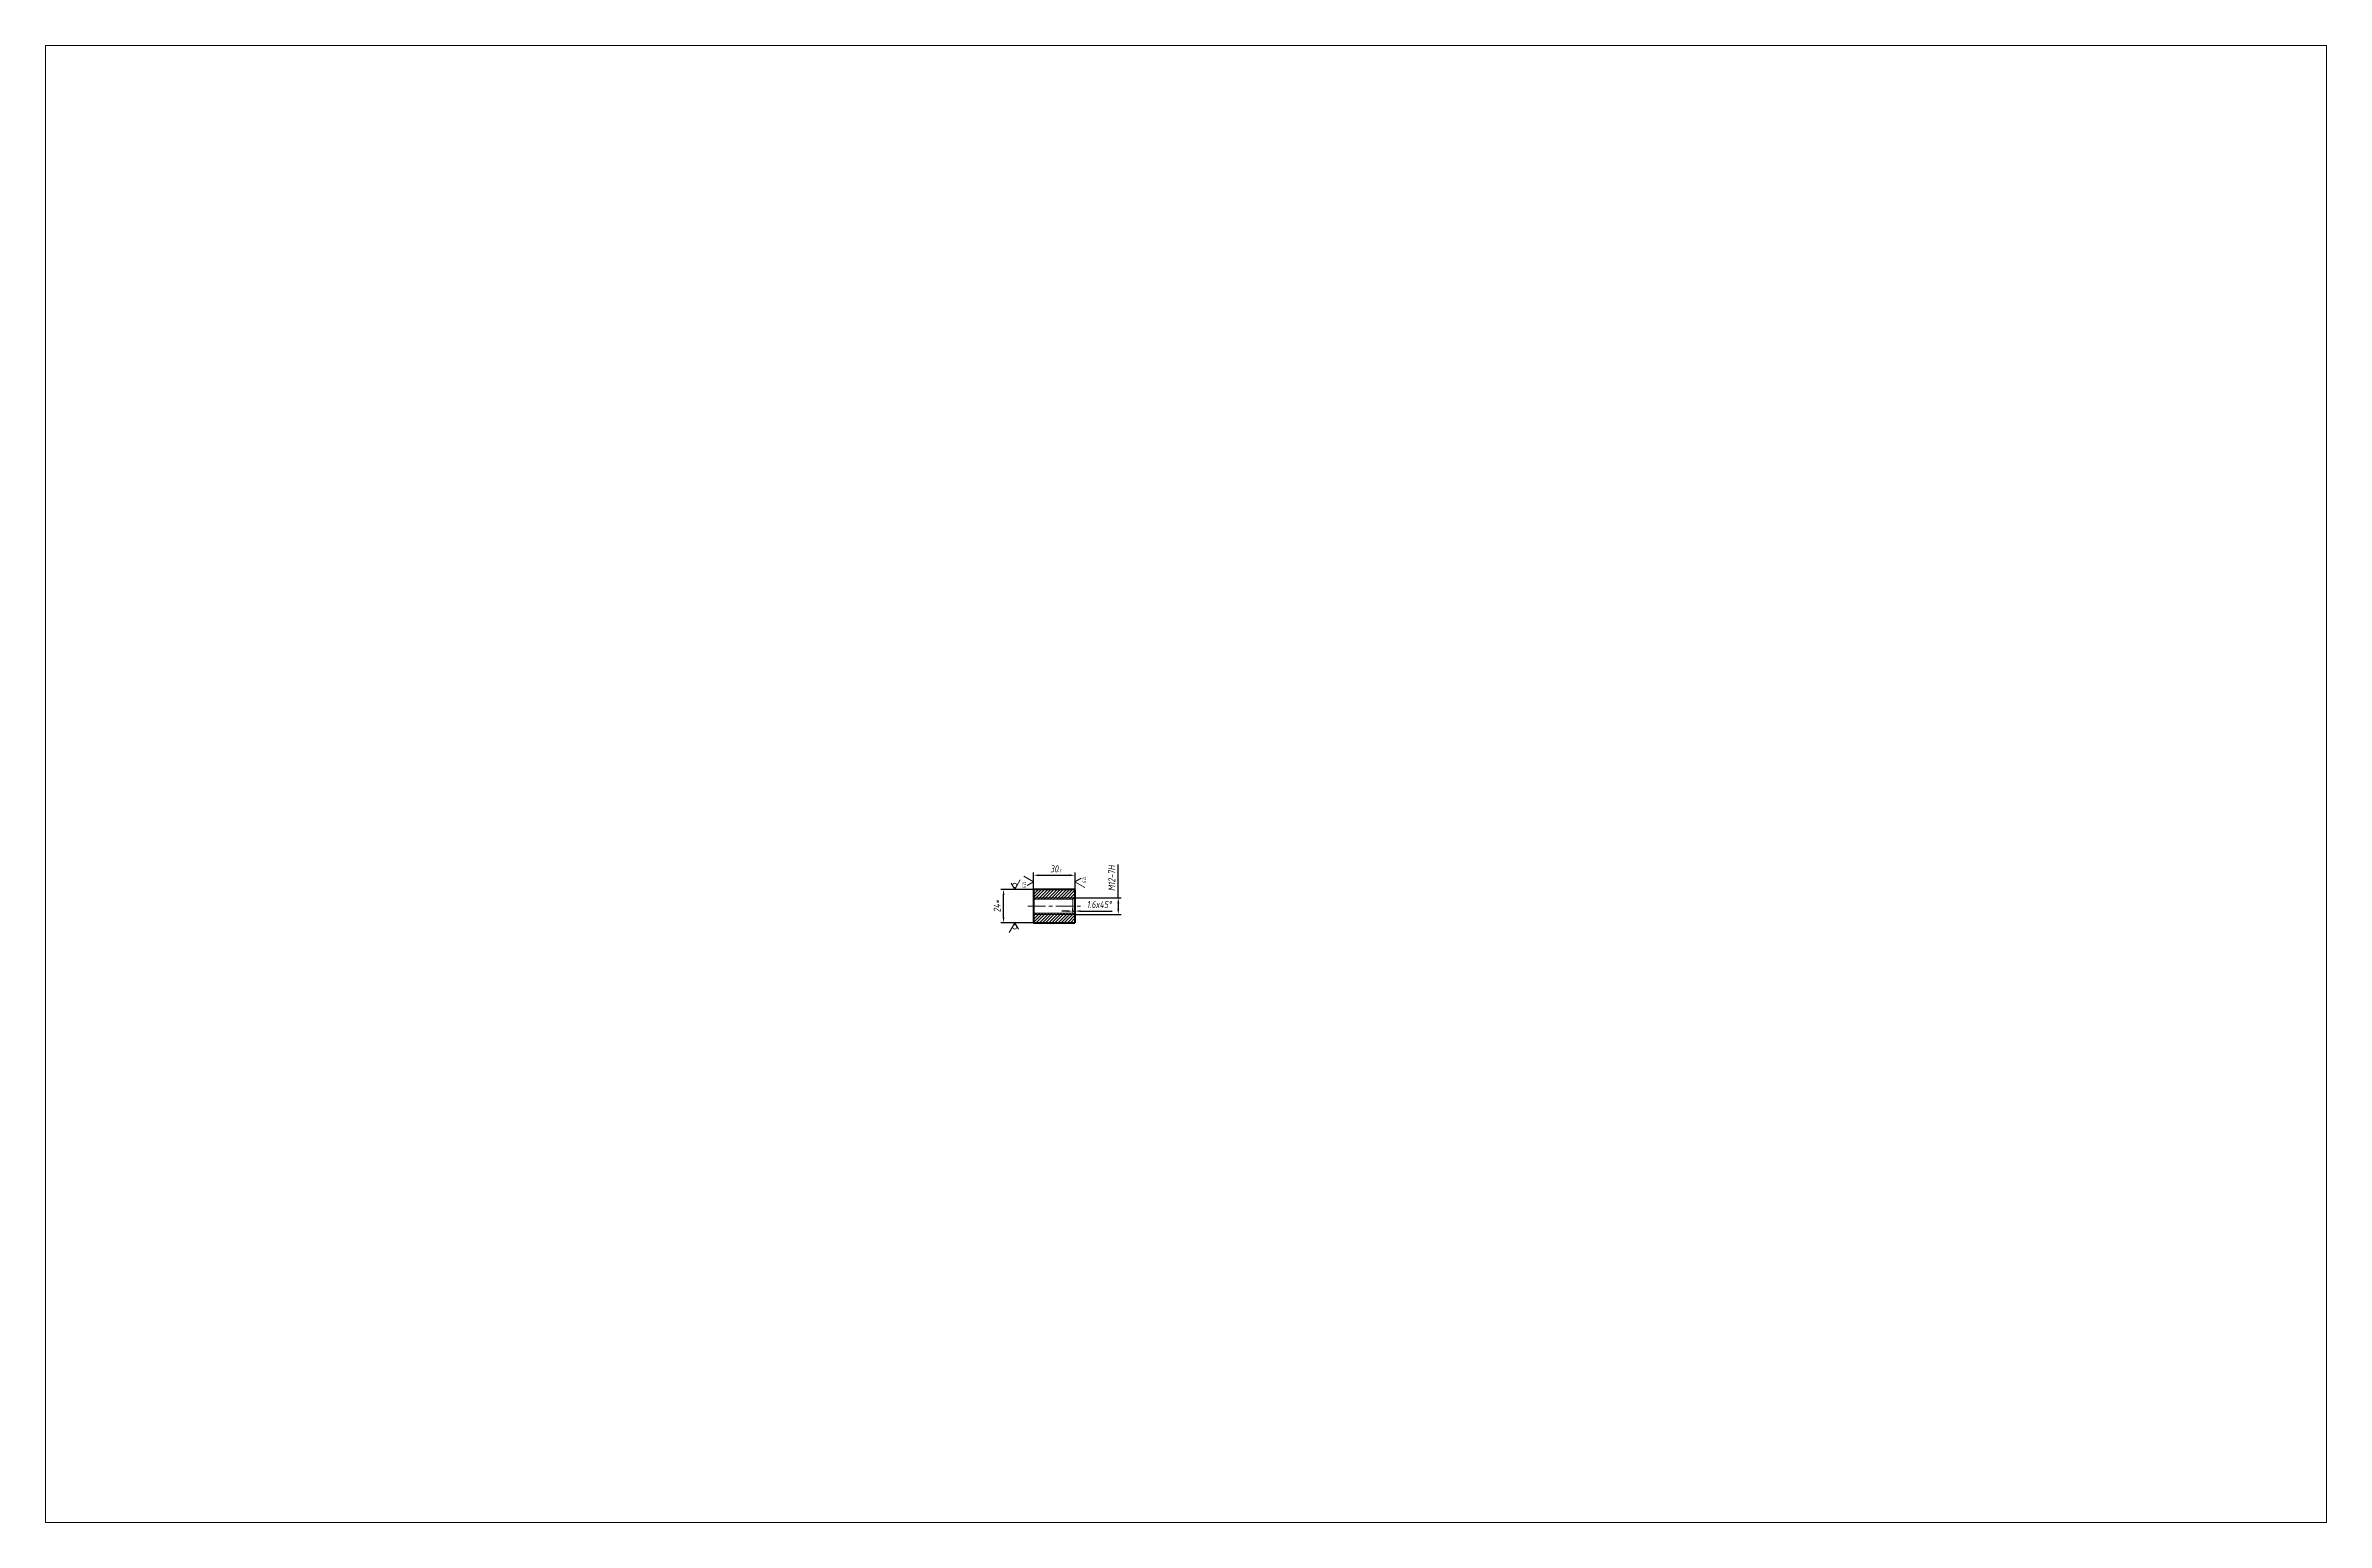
# Model space of a CAD drawing. Header units: millimetres. Extents: x 2336 to 4117, y 14795 to 41339.
# Drawn here: x 2472 to 4117, y 17501 to 18566 of the extents above; entities that cross this region are included whole.
import ezdxf

# ---------------------------------------------------------------- set-up
doc = ezdxf.new("R2010")
doc.units = ezdxf.units.MM
doc.linetypes.add('CENTERX2', pattern=[20.32, 12.7, -2.54, 2.54, -2.54])
doc.layers.add('РАЗМЕРЫ', color=7, linetype='Continuous', lineweight=18)
doc.styles.get("Standard").update_dxf_attribs({"font": 'simplex.shx', "width": 0.7, "oblique": 10})
doc.dimstyles.new('STAND1', dxfattribs={"dimtxt": 5, "dimasz": 4, "dimexe": 2, "dimexo": 0, "dimgap": 2, "dimtad": 1, "dimdec": 0, "dimzin": 0, "dimdsep": 46, "dimtxsty": 'Standard', "dimcen": 0, "dimadec": 0, "dimazin": 0, "dimtfac": 1, "dimtdec": 0, "dimtmove": 0, "dimatfit": 3, "dimfxl": 3, "dimtolj": 1, "dimtzin": 0, "dimarcsym": 1})
doc.dimstyles.new('STAND2-1', dxfattribs={"dimtxt": 2.5, "dimasz": 2, "dimexe": 2, "dimexo": 0, "dimgap": 1, "dimtad": 1, "dimdec": 0, "dimzin": 0, "dimdsep": 46, "dimtxsty": 'Standard', "dimcen": 0, "dimadec": 0, "dimazin": 0, "dimtfac": 1, "dimtdec": 0, "dimtmove": 0, "dimatfit": 3, "dimfxl": 3, "dimtolj": 1, "dimtzin": 0, "dimarcsym": 1})

# ---------------------------------------------------------------- blocks, each defined once
blk = doc.blocks.new('*D5456')
at = {"layer": 'DEFPOINTS', "color": 0, "lineweight": 18}
for p in [(3214.2, 17967.8), (3184.2, 17957.5), (3214.2, 17957.5)]:
    blk.add_point(p, dxfattribs=at)
at = {"layer": 'РАЗМЕРЫ', "color": 0, "lineweight": -2}
for p, q in [((3184.2, 17957.5), (3184.2, 17969.8)), ((3188.2, 17967.8), (3210.2, 17967.8)), ((3214.2, 17957.5), (3214.2, 17969.8))]:
    blk.add_line(p, q, dxfattribs=at)
at = {"layer": 'РАЗМЕРЫ', "color": 0, "lineweight": 18}
for points in [[(3188.2, 17968.4), (3188.2, 17967.1), (3184.2, 17967.8)], [(3210.2, 17967.1), (3210.2, 17968.4), (3214.2, 17967.8)]]:
    blk.add_solid(points, dxfattribs=at)
at = {"layer": 'РАЗМЕРЫ', "color": 0, "lineweight": 18, "insert": (3199.2, 17972.4), "char_height": 5, "attachment_point": 5}
blk.add_mtext('\\A1;30', dxfattribs=at)
blk = doc.blocks.new('*D5457')
at = {"layer": 'DEFPOINTS', "color": 0, "lineweight": 18}
for p in [(3251.5, 18143.1), (3271.5, 18151.3), (3271.5, 18086.9)]:
    blk.add_point(p, dxfattribs=at)
at = {"layer": 'РАЗМЕРЫ', "color": 0, "lineweight": 18, "insert": (3202.9, 17971.1), "char_height": 2.5, "attachment_point": 5}
blk.add_mtext('\\A1;-1', dxfattribs=at)
blk = doc.blocks.new('*D5458')
at = {"layer": 'DEFPOINTS', "color": 0, "lineweight": 18}
for p in [(3162.7, 17957.5), (3184.2, 17957.5), (3184.2, 17933.5)]:
    blk.add_point(p, dxfattribs=at)
at = {"layer": 'РАЗМЕРЫ', "color": 0, "lineweight": -2}
for p, q in [((3184.2, 17957.5), (3160.7, 17957.5)), ((3162.7, 17937.5), (3162.7, 17953.5)), ((3184.2, 17933.5), (3160.7, 17933.5))]:
    blk.add_line(p, q, dxfattribs=at)
at = {"layer": 'РАЗМЕРЫ', "color": 0, "lineweight": 18}
for points in [[(3163.3, 17953.5), (3162, 17953.5), (3162.7, 17957.5)], [(3162, 17937.5), (3163.3, 17937.5), (3162.7, 17933.5)]]:
    blk.add_solid(points, dxfattribs=at)
at = {"layer": 'РАЗМЕРЫ', "color": 0, "lineweight": 18, "insert": (3158, 17945.5), "char_height": 5, "attachment_point": 5, "rotation": 90}
blk.add_mtext('\\A1;24*', dxfattribs=at)
blk = doc.blocks.new('*D5459')
at = {"layer": 'DEFPOINTS', "color": 0, "lineweight": 18}
for p in [(3214.2, 17951.5), (3214.2, 17939.5), (3245.4, 17939.5)]:
    blk.add_point(p, dxfattribs=at)
at = {"layer": 'РАЗМЕРЫ', "color": 0, "lineweight": -2}
for p, q in [((3245.4, 17951.5), (3245.4, 17975.6)), ((3245.4, 17951.5), (3245.4, 17975.6)), ((3214.2, 17951.5), (3247.4, 17951.5)), ((3245.4, 17947.5), (3245.4, 17943.5)), ((3214.2, 17939.5), (3247.4, 17939.5))]:
    blk.add_line(p, q, dxfattribs=at)
at = {"layer": 'РАЗМЕРЫ', "color": 0, "lineweight": 18}
for points in [[(3246.1, 17947.5), (3244.7, 17947.5), (3245.4, 17951.5)], [(3244.7, 17943.5), (3246.1, 17943.5), (3245.4, 17939.5)]]:
    blk.add_solid(points, dxfattribs=at)
at = {"layer": 'РАЗМЕРЫ', "color": 0, "lineweight": 18, "insert": (3240.7, 17965.6), "char_height": 5, "attachment_point": 5, "rotation": 90}
blk.add_mtext('\\A1;М12-7H', dxfattribs=at)
blk = doc.blocks.new('*D5460')
at = {"layer": 'DEFPOINTS', "color": 0, "lineweight": 18}
for p in [(3212.6, 17941.9), (3214.2, 17941.9), (3214.2, 17941.9)]:
    blk.add_point(p, dxfattribs=at)
at = {"layer": 'РАЗМЕРЫ', "color": 0, "lineweight": -2}
for p, q in [((3212.6, 17941.9), (3212.6, 17943.9)), ((3214.2, 17941.9), (3214.2, 17943.9)), ((3208.6, 17941.9), (3204.6, 17941.9)), ((3212.6, 17941.9), (3214.2, 17941.9)), ((3218.2, 17941.9), (3241.1, 17941.9)), ((3218.2, 17941.9), (3241.1, 17941.9))]:
    blk.add_line(p, q, dxfattribs=at)
at = {"layer": 'РАЗМЕРЫ', "color": 0, "lineweight": 18}
for points in [[(3208.6, 17941.3), (3208.6, 17942.6), (3212.6, 17941.9)], [(3218.2, 17942.6), (3218.2, 17941.3), (3214.2, 17941.9)]]:
    blk.add_solid(points, dxfattribs=at)
at = {"layer": 'РАЗМЕРЫ', "color": 0, "lineweight": 18, "insert": (3231.6, 17946.7), "char_height": 5, "attachment_point": 5}
blk.add_mtext('\\A1;1.6x45%%d', dxfattribs=at)
blk = doc.blocks.new('*D5461')
at = {"layer": 'РАЗМЕРЫ', "color": 0, "lineweight": 18, "insert": (3220.9, 17964.8), "char_height": 2.5, "attachment_point": 5, "rotation": 270.3967}
blk.add_mtext('\\A1;12.5', dxfattribs=at)
blk = doc.blocks.new('*D5462')
at = {"layer": 'РАЗМЕРЫ', "color": 0, "lineweight": 18, "insert": (3177.6, 17961), "char_height": 2.5, "attachment_point": 5, "rotation": 270.3967}
blk.add_mtext('\\A1;12.5', dxfattribs=at)

msp = doc.modelspace()

# ---------------------------------------------------------------- hatches: boundary and pattern name
at = {"layer": 'РАЗМЕРЫ', "lineweight": 18}
h = msp.add_hatch(dxfattribs=at)
h.set_pattern_fill('ANSI31', color=0, scale=0.5)
h.set_pattern_definition([(45, (-1115537.1414, -826575.4937), (-1.1225320151, 1.1225320151), [])])
h.paths.add_polyline_path([(3184.17, 17951.5), (3184.17, 17957.5), (3214.17, 17957.5), (3214.17, 17951.5)])
h.paths.add_polyline_path([(3184.17, 17951.5), (3214.17, 17951.5), (3212.57, 17950.5), (3184.17, 17950.5)])
h.paths.add_polyline_path([(3214.17, 17939.5), (3214.17, 17933.5), (3184.17, 17933.5), (3184.17, 17939.5)])
h.paths.add_polyline_path([(3214.17, 17939.5), (3184.17, 17939.5), (3184.17, 17940.5), (3212.57, 17940.5)])

# ---------------------------------------------------------------- linework, layer by layer
at = {"color": 7, "linetype": 'Continuous', "lineweight": 40}
for p, q in [((3214.17, 17957.5), (3184.17, 17957.5)), ((3184.17, 17957.5), (3184.17, 17933.5)), ((3214.17, 17957.5), (3214.17, 17933.5)), ((3184.17, 17933.5), (3214.17, 17933.5))]:
    msp.add_line(p, q, dxfattribs=at)
at = {"layer": 'РАЗМЕРЫ', "color": 0, "lineweight": 18}
for p, q in [((3170.68, 17957.5), (3168.04, 17962.07)), ((3170.68, 17957.5), (3174.72, 17964.5)), ((3184.17, 17963.06), (3177.17, 17967.1)), ((3184.17, 17963.06), (3179.6, 17960.42)), ((3214.17, 17963.06), (3218.74, 17965.7)), ((3214.17, 17963.06), (3221.17, 17959.02)), ((3214.17, 17951.5), (3184.17, 17951.5)), ((3212.57, 17950.5), (3184.17, 17950.5)), ((3212.57, 17950.5), (3214.17, 17951.5)), ((3212.57, 17940.5), (3212.57, 17950.5)), ((3214.17, 17945.5), (3214.17, 17951.5)), ((3170.68, 17933.5), (3166.64, 17926.51)), ((3170.68, 17933.5), (3173.32, 17928.93)), ((3212.57, 17940.5), (3184.17, 17940.5)), ((3214.17, 17939.5), (3184.17, 17939.5)), ((3212.57, 17940.5), (3214.17, 17939.5)), ((3214.17, 17939.5), (3212.57, 17939.5)), ((3214.17, 17939.5), (3214.17, 17940.5))]:
    msp.add_line(p, q, dxfattribs=at)
at = {"layer": 'РАЗМЕРЫ', "color": 0, "linetype": 'CENTERX2', "lineweight": 18}
msp.add_line((3180.11, 17945.5), (3219.28, 17945.5), dxfattribs=at)
at = {"layer": 'РАЗМЕРЫ', "color": 0, "lineweight": 18}
msp.add_lwpolyline([(2471.91, 18566.01), (4116.53, 18566.01), (4116.53, 17501.15), (2471.91, 17501.15)], close=True, dxfattribs=at)
for centre in [(3170.68, 17960.54), (3170.69, 17930.46)]:
    msp.add_circle(centre, 1.51, dxfattribs=at)

# ---------------------------------------------------------------- dimensions: what is measured, and where the dimension line sits
dim = msp.add_linear_dim(base=(3271.52, 18086.91), p1=(3251.52, 18143.06), p2=(3271.52, 18151.32), text='-1', dimstyle='STAND2-1', override={"dimse1": 1, "dimse2": 1, "dimsd1": 1, "dimsd2": 1, "dimtmove": 2}, dxfattribs=at)
dim.commit()
dim.dimension.update_dxf_attribs({"geometry": '*D5457', "text_midpoint": (3202.88, 17971.11), "dimtype": 160})
for center, mpoint, picture, middle in [((3174.95, 17998.87), (3174.84, 18014.87), '*D5462', (3175.21, 17961.03)), ((3218.2, 18002.58), (3218.09, 18018.58), '*D5461', (3218.46, 17964.74))]:
    dim = msp.add_radius_dim(center=center, mpoint=mpoint, text='12.5', dimstyle='STAND2-1', override={"dimse1": 1, "dimsd1": 1, "dimsd2": 1}, dxfattribs=at)
    dim.commit()
    dim.dimension.update_dxf_attribs({"geometry": picture, "text_midpoint": middle, "dimtype": 164})
for base, p1, p2, text, picture, middle in [((3245.39, 17939.5), (3214.17, 17951.5), (3214.17, 17939.5), 'М12-7H', '*D5459', (3245.39, 17965.56)), ((3162.66, 17957.5), (3184.17, 17933.5), (3184.17, 17957.5), '24*', '*D5458', (3162.66, 17945.5))]:
    dim = msp.add_linear_dim(base=base, p1=p1, p2=p2, angle=90, text=text, dimstyle='STAND1', dxfattribs=at)
    dim.commit()
    dim.dimension.update_dxf_attribs({"geometry": picture, "text_midpoint": middle, "dimtype": 160})
dim = msp.add_linear_dim(base=(3214.17, 17967.76), p1=(3184.17, 17957.5), p2=(3214.17, 17957.5), dimstyle='STAND1', dxfattribs=at)
dim.commit()
dim.dimension.update_dxf_attribs({"geometry": '*D5456', "text_midpoint": (3199.17, 17972.37)})
dim = msp.add_linear_dim(base=(3214.17, 17941.94), p1=(3212.57, 17941.94), p2=(3214.17, 17941.94), text='1.6x45%%d', dimstyle='STAND1', dxfattribs=at)
dim.commit()
dim.dimension.update_dxf_attribs({"geometry": '*D5460', "text_midpoint": (3231.65, 17946.69)})

doc.saveas('drawing.dxf')
